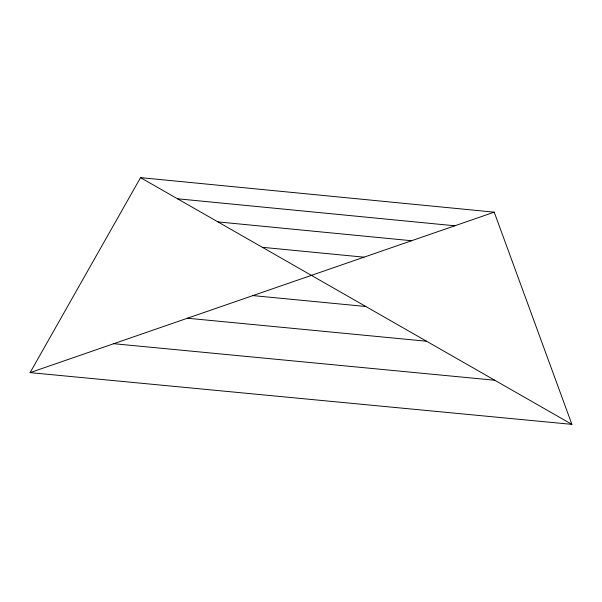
<?xml version="1.0" encoding="UTF-8"?>
<svg xmlns="http://www.w3.org/2000/svg" width="602" height="602" viewBox="0 0 602 602"><rect width="100%" height="100%" fill="white"/><g stroke="black" fill="none" stroke-linecap="round" stroke-linejoin="round"><path stroke-width="0.9" d="M30.1 372.623L140.544 177.635L494.219 212.16L571.9 424.365L30.1 372.623L494.219 212.16M113.74 343.704L494.754 380.238M177.5 198.773L454.788 225.788M217.932 221.897L411.58 240.732M262.359 247.309L364.014 257.174M252.9 295.59L365.82 306.493M187.448 318.225L426.547 341.229M140.544 177.635L571.9 424.365"/></g></svg>
